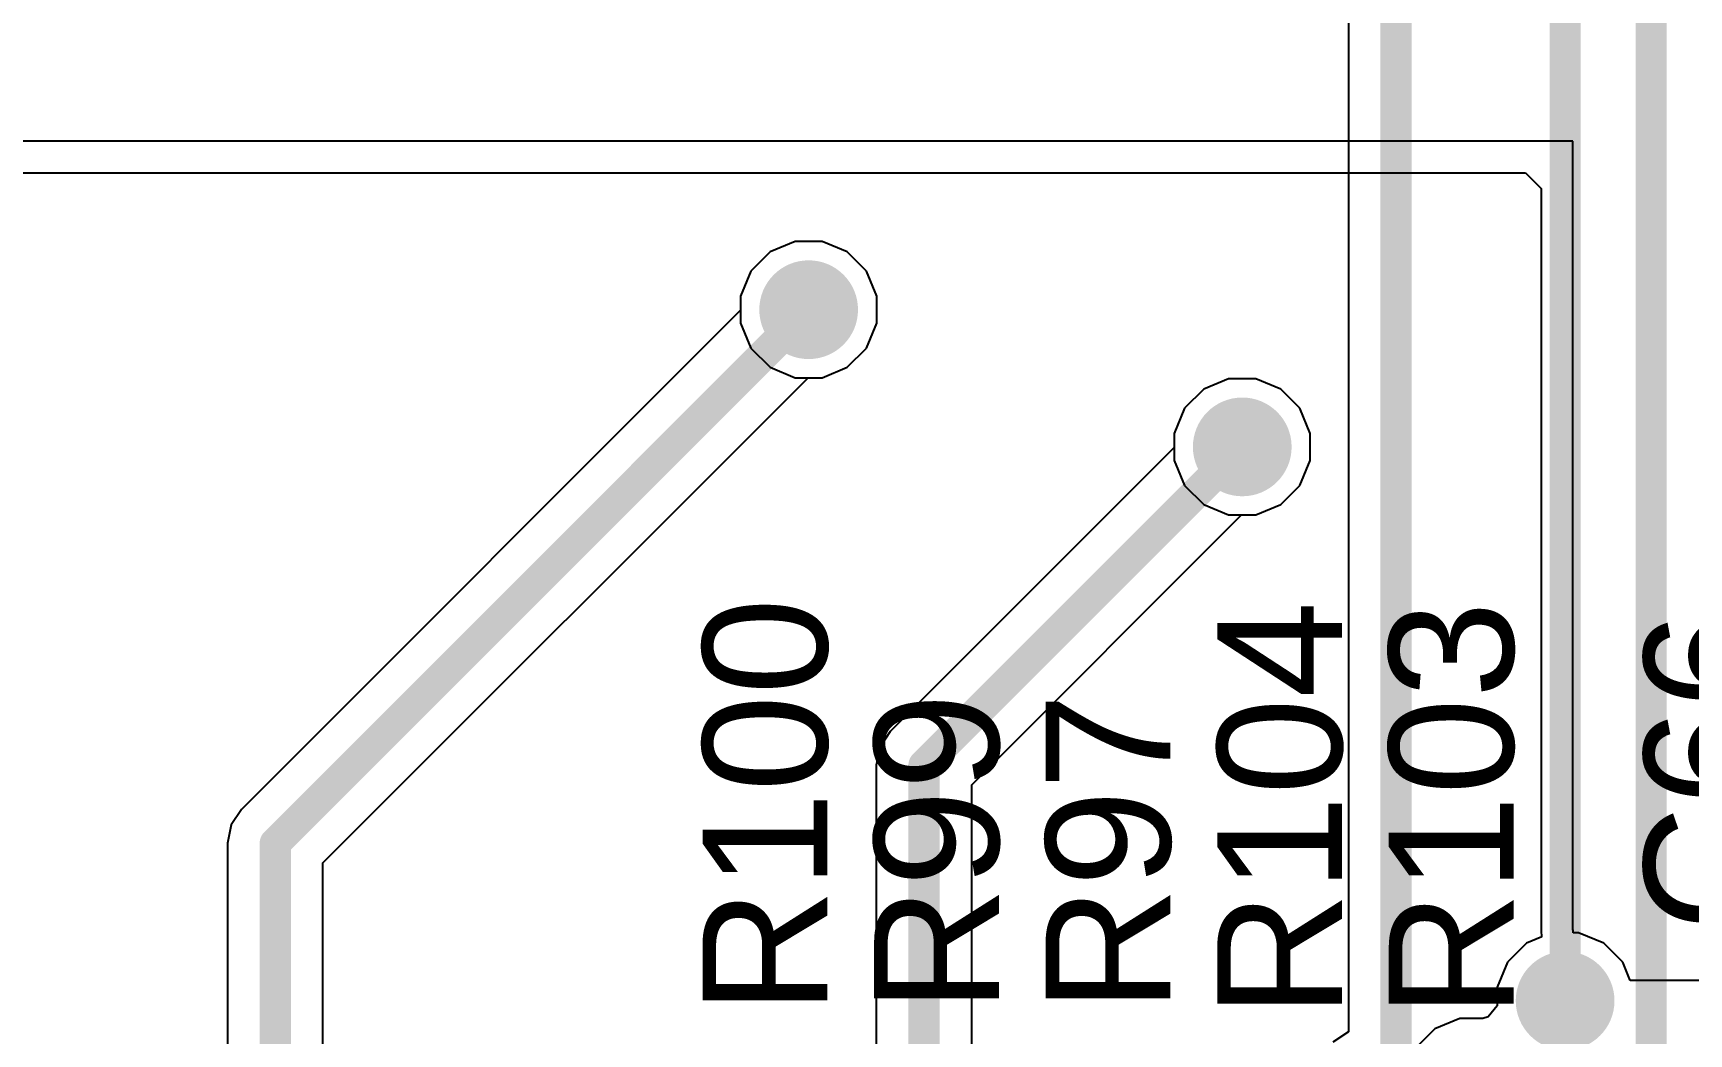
# Model space of a CAD drawing. Header units: millimetres. Extents: x 0 to 5423, y 0 to 5425.
# Drawn here: x 114.33 to 127.82, y 34.77 to 42.92 of the extents above; entities that cross this region are included whole.
import ezdxf

# ---------------------------------------------------------------- set-up
doc = ezdxf.new("R2010")
doc.units = ezdxf.units.MM
for name, color, linetype in [('BottomLayer', 5, 'Continuous'), ('BottomSolder', 6, 'Continuous'), ('TopLayer', 1, 'Continuous'), ('TopOverlay', 2, 'Continuous'), ('TopSolder', 216, 'Continuous'), ('ViaHoleLayer', 16, 'Continuous')]:
    doc.layers.add(name, color=color, linetype=linetype)
doc.styles.add('Arial', font='', dxfattribs={"height": 0.2})
doc.styles.get('Arial').set_extended_font_data('Arial')

msp = doc.modelspace()

# ---------------------------------------------------------------- hatches: boundary and pattern name
at = {"layer": 'BottomLayer'}
h = msp.add_hatch(color=5, dxfattribs=at)
edge = h.paths.add_edge_path()
edge.add_arc((120.65, 40.665), 0.3, 0, 360)
h = msp.add_hatch(color=5, dxfattribs=at)
edge = h.paths.add_edge_path()
edge.add_arc((124.181, 39.548), 0.3, 0, 360)
h = msp.add_hatch(color=5, dxfattribs=at)
edge = h.paths.add_edge_path()
edge.add_arc((126.81, 35.039), 0.3, 0, 360)
at = {"layer": 'BottomSolder'}
h = msp.add_hatch(color=6, dxfattribs=at)
edge = h.paths.add_edge_path()
edge.add_arc((120.65, 40.665), 0.402, 0, 360)
h = msp.add_hatch(color=6, dxfattribs=at)
edge = h.paths.add_edge_path()
edge.add_arc((124.181, 39.548), 0.402, 0, 360)
h = msp.add_hatch(color=6, dxfattribs=at)
edge = h.paths.add_edge_path()
edge.add_arc((126.81, 35.039), 0.402, 0, 360)
at = {"layer": 'TopLayer'}
h = msp.add_hatch(color=1, dxfattribs=at)
edge = h.paths.add_edge_path()
edge.add_arc((120.65, 40.665), 0.3, 0, 360)
h = msp.add_hatch(color=1, dxfattribs=at)
edge = h.paths.add_edge_path()
edge.add_arc((124.181, 39.548), 0.3, 0, 360)
h = msp.add_hatch(color=1, dxfattribs=at)
edge = h.paths.add_edge_path()
edge.add_arc((126.81, 35.039), 0.3, 0, 360)
at = {"layer": 'TopSolder'}
h = msp.add_hatch(color=216, dxfattribs=at)
edge = h.paths.add_edge_path()
edge.add_arc((120.65, 40.665), 0.402, 0, 360)
h = msp.add_hatch(color=216, dxfattribs=at)
edge = h.paths.add_edge_path()
edge.add_arc((124.181, 39.548), 0.402, 0, 360)
h = msp.add_hatch(color=216, dxfattribs=at)
edge = h.paths.add_edge_path()
edge.add_arc((126.81, 35.039), 0.402, 0, 360)
at = {"layer": 'ViaHoleLayer'}
h = msp.add_hatch(color=16, dxfattribs=at)
edge = h.paths.add_edge_path()
edge.add_arc((120.65, 40.665), 0.15, 0, 360)
h = msp.add_hatch(color=16, dxfattribs=at)
edge = h.paths.add_edge_path()
edge.add_arc((124.181, 39.548), 0.15, 0, 360)
h = msp.add_hatch(color=16, dxfattribs=at)
edge = h.paths.add_edge_path()
edge.add_arc((126.81, 35.039), 0.15, 0, 360)

# ---------------------------------------------------------------- linework, layer by layer
at = {"layer": 'BottomLayer'}
for p, q in [((125.045, 69.042), (125.045, 34.787)), ((120.336, 41.135), (120.18, 40.979)), ((120.54, 41.219), (120.336, 41.135)), ((120.76, 41.219), (120.54, 41.219)), ((120.964, 41.135), (120.76, 41.219)), ((121.12, 40.979), (120.964, 41.135)), ((120.18, 40.979), (120.096, 40.776)), ((121.204, 40.776), (121.12, 40.979)), ((120.096, 40.776), (120.096, 40.555)), ((121.204, 40.555), (121.204, 40.776)), ((120.096, 40.555), (120.18, 40.352)), ((121.12, 40.352), (121.204, 40.555)), ((120.18, 40.352), (120.336, 40.196)), ((120.964, 40.196), (121.12, 40.352)), ((120.336, 40.196), (120.54, 40.111)), ((120.76, 40.111), (120.964, 40.196)), ((120.54, 40.111), (120.76, 40.111)), ((124.07, 40.102), (123.867, 40.017)), ((124.291, 40.102), (124.07, 40.102)), ((124.494, 40.017), (124.291, 40.102)), ((123.867, 40.017), (123.711, 39.862)), ((124.65, 39.862), (124.494, 40.017)), ((123.711, 39.862), (123.627, 39.658)), ((124.735, 39.658), (124.65, 39.862)), ((123.627, 39.658), (123.627, 39.543)), ((124.735, 39.438), (124.735, 39.658)), ((123.627, 39.543), (121.315, 37.232)), ((124.65, 39.234), (124.735, 39.438)), ((124.494, 39.078), (124.65, 39.234)), ((121.978, 36.796), (124.176, 38.994)), ((124.176, 38.994), (124.291, 38.994)), ((124.291, 38.994), (124.494, 39.078)), ((121.315, 37.232), (121.231, 37.106)), ((121.231, 37.106), (121.201, 36.957)), ((121.201, 36.957), (121.201, 31.727)), ((121.978, 34.293), (121.978, 36.796)), ((125.045, 34.787), (124.918, 34.702))]:
    msp.add_line(p, q, dxfattribs=at)
at = {"layer": 'BottomLayer', "const_width": 0.254}
for points in [[(126.81, 74.93), (126.81, 35.039)], [(127.511, 34.009), (127.511, 73.767)], [(125.433, 33.381), (125.433, 71.076)], [(121.59, 36.957), (124.181, 39.548)], [(121.59, 31.332), (121.59, 36.957)]]:
    msp.add_lwpolyline(points, dxfattribs=at)
at = {"layer": 'BottomLayer', "const_width": 0.127}
for points in [[(124.117, 39.548, 1), (124.244, 39.548, 1)], [(121.526, 36.957, 1), (121.653, 36.957, 1)], [(121.526, 36.957, 1), (121.653, 36.957, 1)], [(126.747, 35.039, 1), (126.874, 35.039, 1)]]:
    msp.add_lwpolyline(points, format="xyb", close=True, dxfattribs=at)
at = {"layer": 'TopLayer'}
for p, q in [((126.873, 42.037), (107.3, 42.037)), ((126.873, 41.778), (126.873, 42.037)), ((107.559, 41.778), (126.487, 41.778)), ((126.487, 41.778), (126.614, 41.651)), ((126.873, 35.619), (126.873, 41.778)), ((126.614, 41.651), (126.614, 35.619)), ((120.336, 41.135), (120.18, 40.979)), ((120.54, 41.219), (120.336, 41.135)), ((120.76, 41.219), (120.54, 41.219)), ((120.964, 41.135), (120.76, 41.219)), ((121.12, 40.979), (120.964, 41.135)), ((120.18, 40.979), (120.096, 40.776)), ((121.204, 40.776), (121.12, 40.979)), ((120.096, 40.776), (120.096, 40.661)), ((121.204, 40.555), (121.204, 40.776)), ((120.096, 40.661), (116.032, 36.597)), ((121.12, 40.352), (121.204, 40.555)), ((120.964, 40.196), (121.12, 40.352)), ((120.76, 40.111), (120.964, 40.196)), ((116.695, 36.161), (120.645, 40.111)), ((120.645, 40.111), (120.76, 40.111)), ((124.07, 40.102), (123.867, 40.017)), ((124.291, 40.102), (124.07, 40.102)), ((124.494, 40.017), (124.291, 40.102)), ((123.867, 40.017), (123.711, 39.862)), ((124.65, 39.862), (124.494, 40.017)), ((123.711, 39.862), (123.627, 39.658)), ((124.735, 39.658), (124.65, 39.862)), ((123.627, 39.658), (123.627, 39.438)), ((124.735, 39.438), (124.735, 39.658)), ((123.627, 39.438), (123.711, 39.234)), ((124.65, 39.234), (124.735, 39.438)), ((123.711, 39.234), (123.867, 39.078)), ((124.494, 39.078), (124.65, 39.234)), ((123.867, 39.078), (124.07, 38.994)), ((124.07, 38.994), (124.291, 38.994)), ((124.291, 38.994), (124.494, 39.078)), ((116.032, 36.597), (115.948, 36.471)), ((115.948, 36.471), (115.918, 36.322)), ((115.918, 36.322), (115.918, 34.203)), ((116.695, 34.351), (116.695, 36.161)), ((126.614, 35.619), (126.616, 35.611)), ((126.616, 35.611), (126.616, 35.593)), ((126.875, 35.611), (126.873, 35.619)), ((126.875, 35.593), (126.875, 35.611)), ((126.496, 35.509), (126.34, 35.353)), ((126.621, 35.56), (126.496, 35.509)), ((126.616, 35.593), (126.619, 35.576)), ((126.619, 35.576), (126.619, 35.568)), ((126.619, 35.568), (126.621, 35.56)), ((126.92, 35.593), (126.875, 35.593)), ((127.124, 35.509), (126.92, 35.593)), ((127.28, 35.353), (127.124, 35.509)), ((126.34, 35.353), (126.256, 35.15)), ((127.341, 35.204), (127.28, 35.353)), ((127.929, 35.204), (127.341, 35.204)), ((126.256, 35.15), (126.256, 34.999)), ((126.256, 34.999), (126.184, 34.908)), ((125.749, 34.811), (125.594, 34.655)), ((125.953, 34.895), (125.749, 34.811)), ((126.139, 34.895), (125.953, 34.895)), ((126.184, 34.908), (126.139, 34.895))]:
    msp.add_line(p, q, dxfattribs=at)
at = {"layer": 'TopLayer', "const_width": 0.254}
for points in [[(116.307, 36.322), (120.65, 40.665)], [(116.307, 30.201), (116.307, 36.322)], [(126.81, 33.893), (126.81, 35.027)]]:
    msp.add_lwpolyline(points, dxfattribs=at)
at = {"layer": 'TopLayer', "const_width": 0.127}
for points in [[(120.587, 40.665, 1), (120.714, 40.665, 1)], [(116.243, 36.322, 1), (116.37, 36.322, 1)], [(116.243, 36.322, 1), (116.37, 36.322, 1)], [(126.747, 35.027, 1), (126.874, 35.027, 1)]]:
    msp.add_lwpolyline(points, format="xyb", close=True, dxfattribs=at)

# ---------------------------------------------------------------- texts
at = {"layer": 'TopOverlay', "style": 'Arial'}
for s, p in [('R100', (120.802, 34.926)), ('R104', (124.993, 34.9)), ('R103', (126.39, 34.9)), ('C66', (128.468, 35.603)), ('R99', (122.199, 34.942)), ('R97', (123.596, 34.942))]:
    msp.add_text(s, height=1.016, rotation=90, dxfattribs=at).set_placement(p)

doc.saveas('drawing.dxf')
